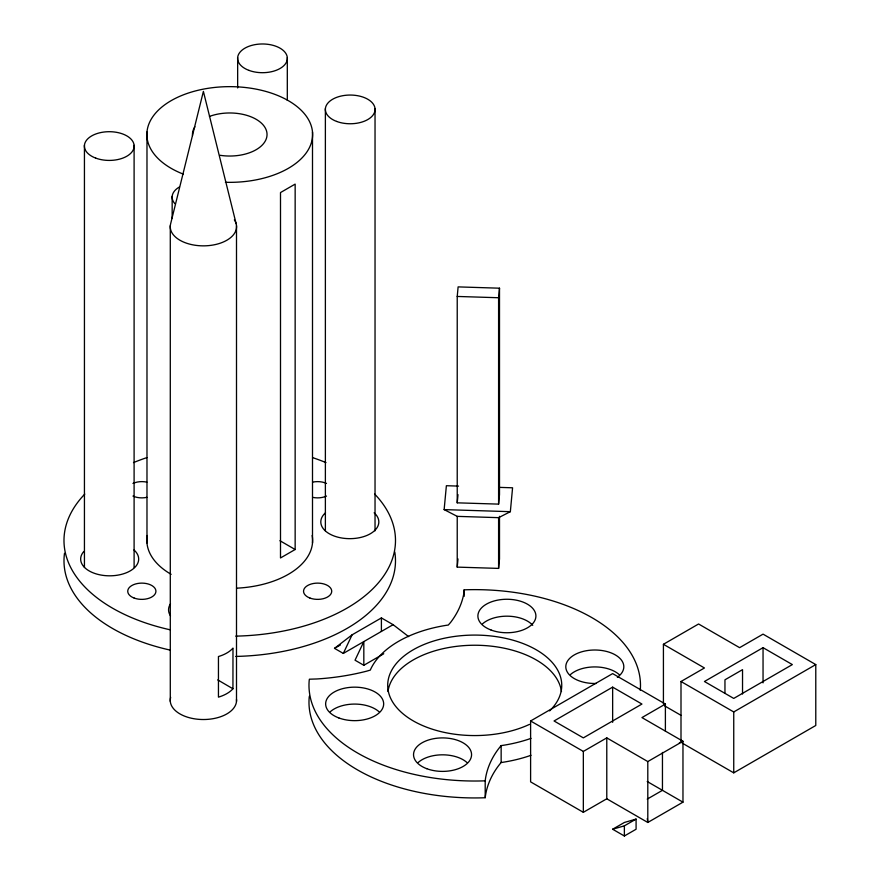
<?xml version="1.0" encoding="UTF-8"?>
<svg xmlns="http://www.w3.org/2000/svg" width="880" height="880" viewBox="0 0 880 880"><rect width="100%" height="100%" fill="white"/><g stroke="black" fill="none" stroke-linecap="round" stroke-linejoin="round"><path stroke-width="1.32" d="M640.255 690.338A165.748 95.689 0 0 0 466.059 589.765L464.134 589.875L463.826 593.483A165.748 95.689 0 0 1 450.593 622.424L448.283 625.064L446.842 625.24A107.734 62.205 0 0 0 370.667 669.229L370.348 670.076L366.905 671.099A165.748 95.689 0 0 1 316.866 678.964L309.408 679.206L309.21 680.317A165.748 95.689 0 0 0 483.406 780.89L485.199 780.78C486.706 767.734 492.701 755.535 501.149 745.591L502.612 745.404A107.734 62.205 0 0 0 531.025 738.364M457.226 296.45L458.117 286.891L499.499 288.189L499.499 494.571L498.597 504.119L457.226 502.832L457.226 296.45L498.597 297.737L499.499 288.189M499.07 487.366L512.578 487.795L510.345 511.676L498.597 517.66L457.226 516.362L444.136 509.608L446.38 485.716L458.535 486.101M457.226 502.832L457.996 494.637M499.499 516.329L499.499 558.855L498.597 568.403L457.226 567.116L457.996 558.921M309.408 696.113L309.21 697.235A165.748 95.689 0 0 0 483.406 797.808L485.199 797.698C486.706 784.652 492.701 772.453 501.149 762.509L501.149 745.591M352.099 634.832L334.521 648.362L343.31 653.433L352.099 634.832L381.403 617.914L393.118 624.679L408.639 636.614M232.936 688.776L232.98 648.109A33.154 19.14 0 0 1 218.449 656.535L218.449 697.136A33.154 19.14 0 0 0 232.936 688.776L217.745 679.91M295.152 549.505L280.5 557.964L280.5 192.566L295.152 184.107L295.152 549.505L279.928 540.716M334.521 648.362L340.384 644.974M343.31 653.433L393.118 624.679M363.825 665.28L363.825 641.597L355.036 660.198L363.825 665.28L383.746 653.774M665.39 704.055L641.949 717.585L682.968 741.268L682.968 802.164L647.801 822.47L606.782 798.787L583.341 812.317L530.607 781.869L530.607 720.973L612.645 673.607L665.39 704.055L665.39 731.115M663.421 703.835L663.421 644.292L698.577 623.986L739.607 647.669L763.048 634.139L815.782 664.587L815.782 725.483L733.744 772.849L682.176 743.083M612.645 687.137L554.048 720.973L583.341 737.88L641.949 704.055L612.645 687.137L612.645 722.326M680.999 741.048L680.999 681.505L704.44 667.975L663.421 644.292M530.607 720.973L583.341 751.421L606.782 737.88L647.801 761.563L682.968 741.268L679.349 742.764M763.048 647.669L704.44 681.505L733.744 698.423L792.341 664.587L763.048 647.669L763.048 682.858M680.999 681.505L733.744 711.953L815.782 664.587M647.218 799.117L662.453 790.328L662.453 752.433M612.645 829.235L624.371 822.47L636.086 819.082L636.086 829.235L624.371 836L612.645 829.235L624.371 825.847L636.086 819.082M501.149 762.509L502.612 762.322A107.734 62.205 0 0 0 531.025 755.282M444.136 509.608L510.345 511.676M664.598 705.859L680.999 715.341M647.218 781.528L682.968 802.164M236.137 223.729L203.39 91.388L170.654 223.729A33.154 19.14 0 0 0 206.855 245.751A33.154 19.14 0 0 0 234.344 219.857M647.284 818.587L647.801 822.47L647.801 761.563M742.533 694.023L742.533 669.658L724.955 679.811L724.955 693.341M733.744 711.953L733.744 772.849M624.371 825.847L624.371 836M606.782 737.88L606.782 798.787M583.341 751.421L583.341 812.317M498.597 297.737L498.597 504.119M498.597 517.66L498.597 568.403M485.199 780.78L485.199 797.698M464.134 589.875L464.134 596.387M457.226 516.362L457.226 567.116M381.403 617.914L381.403 631.444M375.034 108.658L375.034 530.849M325.38 108.658L325.38 530.849M312.499 132L312.499 543.004M287.309 57.585L287.309 100.331M237.655 57.585L237.655 87.956M236.5 225.72L236.5 701.382M172.161 196.383L172.161 218.504M170.291 225.72L170.291 701.382M146.982 132L146.982 543.004M134.101 145.31L134.101 567.501M84.436 145.31L84.436 567.501M174.845 203.643A24.86 14.355 0 0 1 179.41 186.978M236.5 699.38A33.154 19.14 0 0 1 201.663 719.499A33.154 19.14 0 0 1 170.654 697.389M394.79 552.046A165.748 95.689 0 0 1 235.752 656.425M170.335 650.133A165.748 95.689 0 0 1 64.504 553.289M374.704 494.109A165.748 95.689 0 0 1 235.752 636.13M170.335 629.838A165.748 95.689 0 0 1 84.766 494.109M133.485 462.594A165.748 95.689 0 0 1 146.861 457.622M312.609 457.622A165.748 95.689 0 0 1 325.985 462.594M312.158 535.491A82.874 47.85 0 0 1 236.544 588.181M171.138 574.332A82.874 47.85 0 0 1 147.312 535.491M183.392 174.163A82.874 47.85 0 0 1 180.631 95.953A82.874 47.85 0 0 1 309.133 120.78A82.874 47.85 0 0 1 225.401 182.281M146.883 497.343A14.091 8.129 0 0 1 132.968 496.067M132.968 483.428A14.091 8.129 0 0 1 146.883 482.152M133.991 549.956A29.007 16.742 0 0 1 111.177 575.795A29.007 16.742 0 0 1 83.82 551.474M209.429 116.446A37.29 21.527 0 0 1 266.574 131.131A37.29 21.527 0 0 1 220.088 155.298M192.5 135.63A37.29 21.527 0 0 1 194.92 126.786M170.489 615.824A29.007 16.742 0 0 1 170.489 603.823M374.143 512.798A29.007 16.742 0 0 1 368.841 534.556A29.007 16.742 0 0 1 330.781 534.556A29.007 16.742 0 0 1 325.49 512.798M326.502 496.067A14.091 8.129 0 0 1 312.587 497.343M312.587 482.152A14.091 8.129 0 0 1 326.502 483.428M596.321 683.474A29.007 16.742 0 0 1 566.335 663.553A29.007 16.742 0 0 1 607.068 651.574A29.007 16.742 0 0 1 617.342 677.292M570.482 674.542A29.007 16.742 0 0 1 619.135 674.542M529.496 724.372A87.021 50.237 0 0 1 390.995 699.006A87.021 50.237 0 0 1 485.936 635.503A87.021 50.237 0 0 1 549.626 710.897M387.981 691.537A87.021 50.237 0 0 1 474.727 645.238A87.021 50.237 0 0 1 561.484 691.537M418.231 762.443A29.007 16.742 0 0 1 466.884 762.443M330.33 711.7A29.007 16.742 0 0 1 378.983 711.7M482.581 623.799A29.007 16.742 0 0 1 532.752 625.317M336.666 121.44A24.86 14.355 0 0 0 375.034 110.154A24.86 14.355 0 0 0 338.921 96.613A24.86 14.355 0 0 0 336.666 121.44M248.941 70.378A24.86 14.355 0 0 0 287.309 59.081A24.86 14.355 0 0 0 251.196 45.54A24.86 14.355 0 0 0 248.941 70.378M134.167 598.07A14.091 8.129 0 0 0 155.903 591.668A14.091 8.129 0 0 0 135.443 584.001A14.091 8.129 0 0 0 134.167 598.07M309.969 598.07A14.091 8.129 0 0 0 331.705 591.668A14.091 8.129 0 0 0 311.245 584.001A14.091 8.129 0 0 0 309.969 598.07M338.855 717.948A29.007 16.742 0 0 0 383.625 704.781A29.007 16.742 0 0 0 341.484 688.985A29.007 16.742 0 0 0 338.855 717.948M426.756 768.691A29.007 16.742 0 0 0 471.526 755.524A29.007 16.742 0 0 0 429.385 739.728A29.007 16.742 0 0 0 426.756 768.691M491.106 630.047A29.007 16.742 0 0 0 535.865 616.88A29.007 16.742 0 0 0 493.735 601.084A29.007 16.742 0 0 0 491.106 630.047M95.722 158.103A24.86 14.355 0 0 0 134.101 146.806A24.86 14.355 0 0 0 97.977 133.265A24.86 14.355 0 0 0 95.722 158.103"/></g></svg>
